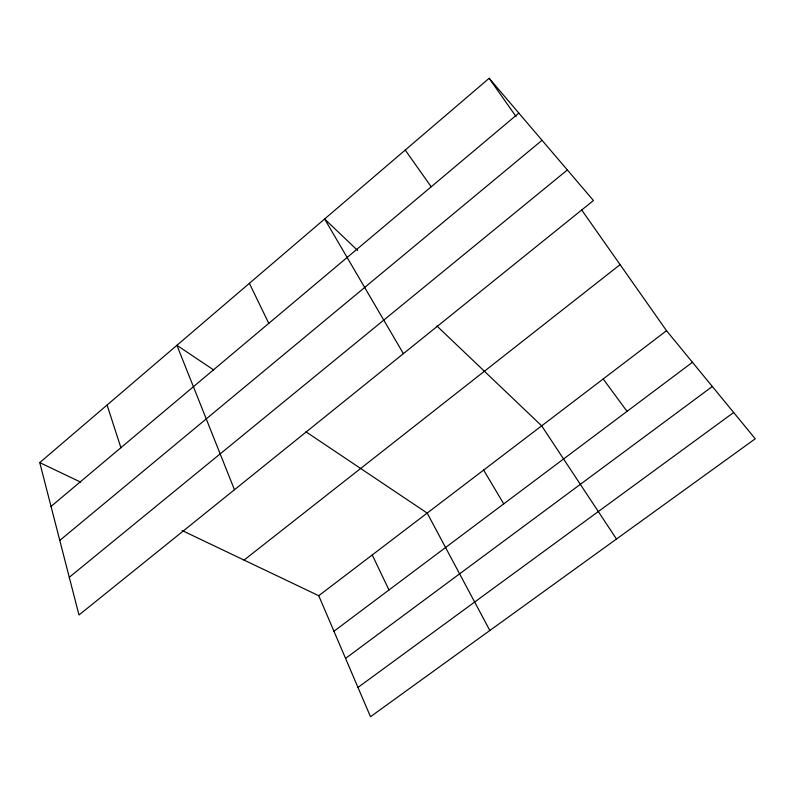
<?xml version="1.0" encoding="UTF-8"?>
<svg xmlns="http://www.w3.org/2000/svg" width="795" height="795" viewBox="0 0 795 795"><rect width="100%" height="100%" fill="white"/><g stroke="black" fill="none" stroke-linecap="round" stroke-linejoin="round"><path stroke-width="1.19" d="M39.75 462.611L489.144 78.288L593.438 200.539L78.983 614.992L39.75 462.611L80.702 482.148M51.039 506.445L518.837 113.099M59.784 540.431L542.031 140.288M69.274 577.289L567.352 169.971M244.055 560.077L620.1 264.636M182.125 530.533L318.745 595.713L666.528 330.7L581.692 209.979M333.95 631.26L692.455 362.281M345.557 658.399L712.33 386.499M357.969 687.437L733.666 412.496M213.617 369.913L176.917 345.308L234.455 489.74M305.856 431.745L427.183 513.083L489.849 630.495M357.591 250.415L324.618 218.993L403.393 353.646M436.982 326.069L541.673 425.832L616.473 539.03M666.528 330.7L755.25 438.79L370.49 716.712L318.745 595.713M603.186 378.957L627.046 411.353M405.221 150.056L431.188 186.795M489.144 78.288L516.034 116.547M483.638 470.064L503.732 503.871M249.382 283.338L268.78 323.356M372.239 554.95L388.984 589.96M107.087 405.023L120.89 447.704"/></g></svg>
